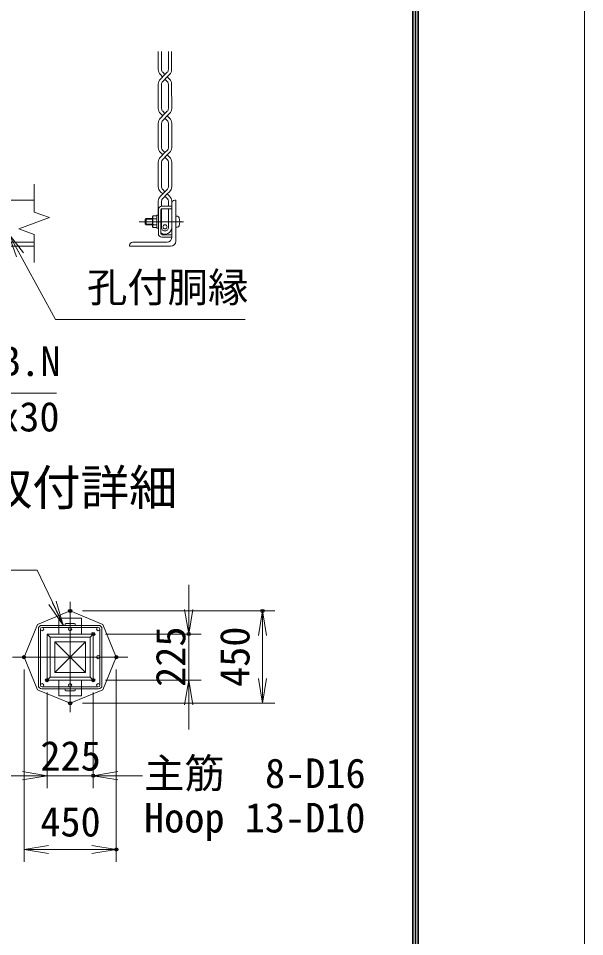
# Model space of a CAD drawing. Units: millimetres at full size. Extents: x -12600 to 12600, y -8910 to 8910.
# Drawn here: x 9838 to 12600, y -4593 to -115 of the extents above; entities that cross this region are included whole.
import ezdxf
from ezdxf.enums import TextEntityAlignment as Align

# ---------------------------------------------------------------- set-up
doc = ezdxf.new("R2010")
doc.units = ezdxf.units.MM
doc.header["$LTSCALE"] = 30
doc.header["$PDMODE"] = 32
doc.header["$PDSIZE"] = 15
doc.linetypes.add('USER1', pattern=[50.8, 31.75, -6.35, 6.35, -6.35])
for name, color, linetype, lineweight in [('0-0_D-STR1', 1, 'Continuous', 18), ('0-1_D-BMK', 2, 'USER1', 13), ('0-3_0', 7, 'Continuous', 18), ('0-5_D-STR4', 7, 'Continuous', 18), ('0-6_D-STR3', 3, 'Continuous', 13), ('0-7_D-STR-DIM', 7, 'Continuous', 13), ('0-9_D-STR2', 7, 'Continuous', 13), ('0-A_D-STR-TXT', 7, 'Continuous', 13), ('0-B_D-TTL-TXT', 7, 'Continuous', 13), ('0-C_D-TTL', 7, 'Continuous', 18)]:
    doc.layers.add(name, color=color, linetype=linetype, lineweight=lineweight)
doc.layers.add('0-8_Defpoints', color=253, linetype='Continuous')
doc.styles.add('ＭＳ ゴシック', font='')
doc.styles.get('ＭＳ ゴシック').set_extended_font_data('MS Gothic')

# ---------------------------------------------------------------- blocks, each defined once
blk = doc.blocks.new('_Open')
at = {"layer": '0-3_0'}
blk.add_line((-30, 5), (0, 0), dxfattribs=at)
blk.add_lwpolyline([(-30, -5), (0, 0), (-30, 0)], dxfattribs=at)

msp = doc.modelspace()

# ---------------------------------------------------------------- linework, layer by layer
at = {"layer": '0-0_D-STR1'}
for p, q in [((9468.76, -1001.61), (9914.97, -1001.61)), ((10585.68, -1184.11), (10585.68, -1016.61)), ((10600.68, -1001.61), (10605.68, -1001.61)), ((10605.68, -1201.61), (10605.68, -1001.61)), ((7748.3, -1206.61), (9914.97, -1206.61)), ((10395.68, -1206.61), (10563.18, -1206.61)), ((7748.3, -1226.61), (9914.97, -1226.61)), ((10380.68, -1226.61), (10380.68, -1221.61)), ((10380.68, -1226.61), (10580.68, -1226.61)), ((10165.43, -3155.19), (10015.43, -3305.19)), ((10015.43, -3155.19), (10165.43, -3305.19))]:
    msp.add_line(p, q, dxfattribs=at)
msp.add_lwpolyline([(10015.43, -3155.19), (10015.43, -3305.19), (10165.43, -3305.19), (10165.43, -3155.19)], close=True, dxfattribs=at)
for centre, radius, start, end in [((10600.68, -1016.61), 15, 90, 180), ((10395.68, -1221.61), 15, 90, 180), ((10563.18, -1184.11), 22.5, 270, 0), ((10580.68, -1201.61), 25, 270, 0)]:
    msp.add_arc(centre, radius, start, end, dxfattribs=at)
at = {"layer": '0-1_D-BMK'}
for p, q in [((10643.28, -1106.61), (10427.57, -1106.61)), ((10090.43, -2961.05), (10090.43, -3499.33)), ((9809.03, -3230.19), (10371.84, -3230.19))]:
    msp.add_line(p, q, dxfattribs=at)
at = {"layer": '0-5_D-STR4'}
for p, q in [((9977.93, -3117.69), (9992.93, -3132.69)), ((10202.93, -3117.69), (10187.93, -3132.69)), ((9992.93, -3327.69), (9977.93, -3342.69)), ((10187.93, -3327.69), (10202.93, -3342.69))]:
    msp.add_line(p, q, dxfattribs=at)
for points in [[(10090.43, -3005.19), (9931.33, -3071.09), (9865.43, -3230.19), (9931.33, -3389.29), (10090.43, -3455.19), (10249.53, -3389.29), (10315.43, -3230.19), (10249.53, -3071.09)], [(9977.93, -3342.69), (9977.93, -3117.69), (10202.93, -3117.69), (10202.93, -3342.69)], [(9992.93, -3327.69), (9992.93, -3132.69), (10187.93, -3132.69), (10187.93, -3327.69)]]:
    msp.add_lwpolyline(points, close=True, dxfattribs=at)
at = {"layer": '0-6_D-STR3'}
for p, q in [((10520.68, -1048.11), (10520.68, -1165.11)), ((10532.18, -1048.11), (10532.18, -1165.11)), ((10585.68, -1031.61), (10537.18, -1031.61)), ((10585.68, -1043.11), (10537.18, -1043.11)), ((10585.68, -1031.61), (10585.68, -1043.11)), ((10460.68, -1091.61), (10455.68, -1096.61)), ((10455.68, -1116.61), (10455.68, -1096.61)), ((10460.68, -1121.61), (10455.68, -1116.61)), ((10492.68, -1094.61), (10457.68, -1094.61)), ((10492.68, -1118.61), (10457.68, -1118.61)), ((10460.68, -1121.61), (10460.68, -1091.61)), ((10492.68, -1091.61), (10460.68, -1091.61)), ((10492.68, -1082.11), (10495.2, -1077.74)), ((10492.68, -1131.11), (10492.68, -1082.11)), ((10512.68, -1077.74), (10495.2, -1077.74)), ((10512.68, -1092.17), (10495.2, -1092.17)), ((10512.68, -1075.36), (10512.68, -1137.86)), ((10520.68, -1075.36), (10512.68, -1075.36)), ((10512.68, -1135.47), (10512.68, -1077.74)), ((10605.68, -1080.36), (10605.68, -1132.86)), ((10613.31, -1080.36), (10605.68, -1080.36)), ((10492.68, -1121.61), (10460.68, -1121.61)), ((10492.68, -1131.11), (10495.2, -1135.47)), ((10512.68, -1121.04), (10495.2, -1121.04)), ((10512.68, -1135.47), (10495.2, -1135.47)), ((10520.68, -1137.86), (10512.68, -1137.86)), ((10613.31, -1132.86), (10605.68, -1132.86)), ((10585.68, -1170.11), (10537.18, -1170.11)), ((10585.68, -1181.61), (10537.18, -1181.61)), ((10585.68, -1170.11), (10585.68, -1181.61)), ((10145.43, -3040.69), (10035.43, -3040.69)), ((10035.43, -3117.69), (10035.43, -3040.69)), ((10145.43, -3117.69), (10145.43, -3040.69)), ((9951.93, -3075.19), (10228.93, -3075.19)), ((9953.43, -3085.19), (10227.43, -3085.19)), ((10110.93, -3066.19), (10069.93, -3066.19)), ((10110.93, -3075.19), (10069.93, -3075.19)), ((9935.43, -3091.69), (9935.43, -3368.69)), ((9945.43, -3093.19), (9945.43, -3367.19)), ((10235.43, -3093.19), (10235.43, -3367.19)), ((10245.43, -3091.69), (10245.43, -3368.69)), ((10035.43, -3342.69), (10035.43, -3419.69)), ((10145.43, -3342.69), (10145.43, -3419.69)), ((9951.93, -3385.19), (10228.93, -3385.19)), ((9953.43, -3375.19), (10227.43, -3375.19)), ((10110.93, -3385.19), (10069.93, -3385.19)), ((10110.93, -3394.19), (10069.93, -3394.19)), ((10145.43, -3419.69), (10035.43, -3419.69))]:
    msp.add_line(p, q, dxfattribs=at)
for centre, radius in [((10553.04, -1131.61), 10), ((9953.43, -3093.19), 8), ((10090.43, -3093.19), 8), ((10227.43, -3093.19), 8), ((10227.43, -3230.19), 8), ((9953.43, -3367.19), 8), ((10090.43, -3367.19), 8), ((10227.43, -3367.19), 8)]:
    msp.add_circle(centre, radius, dxfattribs=at)
for centre, radius, start, end in [((10537.18, -1048.11), 16.5, 90, 180), ((10537.18, -1048.11), 5, 90, 180), ((10540.73, -1106.61), 47.77, 162.4121, 197.5879), ((10505.75, -1084.96), 12.78, 145.61585, 214.38415), ((10613.31, -1089.86), 9.5, 16.07286, 90), ((10555.18, -1106.61), 70, 343.92714, 16.07286), ((10505.75, -1128.26), 12.78, 145.61586, 214.38415), ((10613.31, -1123.36), 9.5, 270, 343.92714), ((10537.18, -1165.11), 16.5, 180, 270), ((10537.18, -1165.11), 5, 180, 270), ((9951.93, -3091.69), 16.5, 90, 180), ((10069.93, -3070.69), 4.5, 90, 270), ((10110.93, -3070.69), 4.5, 270, 90), ((10228.93, -3091.69), 16.5, 0, 90), ((9951.93, -3368.69), 16.5, 180, 270), ((10069.93, -3389.69), 4.5, 90, 270), ((10110.93, -3389.69), 4.5, 270, 90), ((10228.93, -3368.69), 16.5, 270, 0)]:
    msp.add_arc(centre, radius, start, end, dxfattribs=at)
at = {"layer": '0-7_D-STR-DIM'}
for p, q in [((9914.97, -922.86), (9914.97, -1059.6)), ((9914.97, -1059.6), (9989.85, -1086.85)), ((9989.85, -1086.85), (9840.08, -1141.36)), ((9840.08, -1141.36), (9914.97, -1168.62)), ((9914.97, -1168.62), (9914.97, -1305.36)), ((10668.75, -2997.69), (10668.75, -2877.69)), ((10150.43, -3005.19), (11088.75, -3005.19)), ((11028.75, -3455.19), (11028.75, -3005.19)), ((10262.93, -3117.69), (10728.75, -3117.69)), ((10668.75, -3342.69), (10668.75, -3117.69)), ((9865.43, -3290.19), (9865.43, -4228.51)), ((10315.43, -3290.19), (10315.43, -4228.51)), ((10262.93, -3342.69), (10728.75, -3342.69)), ((9977.93, -3402.69), (9977.93, -3868.51)), ((10202.93, -3402.69), (10202.93, -3868.51)), ((10150.43, -3455.19), (11088.75, -3455.19)), ((10668.75, -3462.69), (10668.75, -3582.69)), ((9857.93, -3808.51), (9737.93, -3808.51)), ((9977.93, -3808.51), (10202.93, -3808.51)), ((10322.93, -3808.51), (10442.93, -3808.51)), ((9865.43, -4168.51), (10315.43, -4168.51))]:
    msp.add_line(p, q, dxfattribs=at)
at = {"layer": '0-8_Defpoints'}
for p in [(10090.43, -3005.19), (11028.75, -3005.19), (10202.93, -3117.69), (10668.75, -3117.69), (9865.43, -3230.19), (10315.43, -3230.19), (9977.93, -3342.69), (10202.93, -3342.69), (10202.93, -3342.69), (10090.43, -3455.19), (10202.93, -3808.51), (10315.43, -4168.51)]:
    msp.add_point(p, dxfattribs=at)
at = {"layer": '0-9_D-STR2'}
for p, q in [((10520.26, -364.35), (10520.15, -277.15)), ((10536.3, -364.34), (10536.19, -277.15)), ((10569.44, -364.34), (10569.33, -277.15)), ((10585.48, -364.35), (10585.38, -277.15)), ((10530.51, -389.1), (10541.53, -400.12)), ((10541.86, -377.77), (10552.87, -388.78)), ((10564.21, -400.12), (10541.86, -422.47)), ((10575.23, -389.1), (10564.21, -400.12)), ((10564.21, -400.12), (10575.23, -411.14)), ((10520.43, -554.76), (10520.26, -435.89)), ((10536.47, -554.74), (10536.3, -435.9)), ((10552.87, -411.46), (10563.87, -422.47)), ((10569.61, -554.74), (10569.44, -435.9)), ((10585.65, -554.76), (10585.48, -435.89)), ((10553.04, -579.18), (10530.68, -601.54)), ((10530.68, -579.51), (10541.69, -590.52)), ((10542.03, -568.17), (10553.04, -579.18)), ((10564.04, -568.17), (10553.04, -579.18)), ((10520.43, -745.08), (10520.43, -626.29)), ((10536.47, -746.35), (10536.47, -626.31)), ((10564.38, -590.52), (10542.03, -612.87)), ((10553.04, -601.87), (10564.04, -612.87)), ((10569.61, -746.35), (10569.61, -626.31)), ((10585.65, -745.08), (10585.65, -626.29)), ((10541.13, -757.6), (10553.04, -769.51)), ((10564.95, -757.6), (10553.04, -769.51)), ((10553.04, -769.51), (10530.68, -791.87)), ((10530.68, -769.83), (10541.69, -780.85)), ((10564.38, -780.85), (10541.13, -804.11)), ((10553.04, -792.19), (10564.95, -804.1)), ((10575.4, -769.83), (10564.38, -780.85)), ((10564.38, -780.85), (10575.4, -791.87)), ((10520.43, -935.68), (10520.43, -816.62)), ((10536.47, -934.42), (10536.47, -815.36)), ((10569.61, -934.42), (10569.61, -815.36)), ((10585.65, -935.68), (10585.65, -816.62)), ((10553.04, -960.11), (10530.68, -982.47)), ((10530.68, -960.43), (10541.69, -971.45)), ((10542.91, -949.98), (10553.04, -960.11)), ((10564.38, -971.45), (10542.91, -992.92)), ((10564.95, -948.2), (10553.04, -960.11)), ((10553.04, -982.79), (10564.95, -994.7)), ((10575.4, -960.43), (10564.38, -971.45)), ((10564.38, -971.45), (10575.4, -982.47)), ((10520.43, -1074.99), (10520.43, -1007.22)), ((10536.47, -1031.61), (10536.47, -1005.96)), ((10569.61, -1031.61), (10569.61, -1005.96)), ((10585.65, -1136.59), (10585.65, -1007.22)), ((10536.47, -1135.33), (10536.47, -1043.11)), ((10569.61, -1135.33), (10569.61, -1043.11))]:
    msp.add_line(p, q, dxfattribs=at)
for points in [[(10563.87, -377.77), (10552.87, -388.78), (10530.51, -411.14)], [(10575.4, -579.51), (10564.38, -590.52), (10575.4, -601.54)]]:
    msp.add_lwpolyline(points, dxfattribs=at)
for centre, radius, start, end in [((10555.26, -364.35), 35, 180, 225), ((10555.3, -364.34), 19, 180, 225), ((10550.44, -364.34), 19, 315, 0), ((10550.48, -364.35), 35, 315, 0), ((10555.26, -435.89), 35, 135, 180), ((10555.3, -435.9), 19, 135.00055, 180), ((10550.44, -435.9), 19, 0, 44.99915), ((10550.48, -435.89), 35, 0, 45), ((10555.43, -554.76), 35, 180, 225), ((10555.47, -554.74), 19, 180, 225), ((10550.61, -554.74), 19, 315, 0), ((10550.65, -554.76), 35, 315, 0), ((10555.43, -626.29), 35, 135, 180), ((10555.47, -626.31), 19, 135.00055, 180), ((10550.61, -626.31), 19, 0, 44.99915), ((10550.65, -626.29), 35, 0, 45), ((10555.43, -745.08), 35, 180, 225), ((10555.43, -745.08), 19, 183.80396, 221.19987), ((10550.65, -745.08), 19, 318.80016, 356.19604), ((10550.65, -745.08), 35, 315, 0), ((10555.43, -816.62), 35, 135, 180), ((10555.43, -816.62), 19, 138.8144, 176.19604), ((10550.65, -816.62), 19, 3.80396, 41.19984), ((10550.65, -816.62), 35, 0, 45), ((10555.43, -935.68), 35, 180, 225), ((10555.43, -935.68), 19, 176.19604, 228.80014), ((10550.65, -935.68), 19, 318.80016, 3.80396), ((10550.65, -935.68), 35, 315, 0), ((10555.43, -1007.22), 35, 135, 180), ((10550.65, -1007.22), 35, 0, 45), ((10555.43, -1007.22), 19, 131.18669, 176.19604), ((10550.65, -1007.22), 19, 3.80396, 41.19984), ((10553.04, -1135.33), 32.61, 230.23061, 0), ((10553.04, -1135.33), 16.57, 180, 0)]:
    msp.add_arc(centre, radius, start, end, dxfattribs=at)
at = {"layer": '0-A_D-STR-TXT'}
for points in [[(10023.65, -1943.56), (8806.41, -1943.56), (8567.04, -1123.18)], [(10943.66, -1583.93), (10018.81, -1583.93), (9789.41, -1164.63)], [(9386.1, -2805.46), (9928.72, -2805.46), (10055.53, -3071.83)]]:
    msp.add_lwpolyline(points, dxfattribs=at)
at = {"layer": '0-C_D-TTL', "color": 2}
msp.add_lwpolyline([(-12600, 8910), (12600, 8910), (12600, -8910), (-12600, -8910)], close=True, dxfattribs=at)
at = {"layer": '0-C_D-TTL'}
for points in [[(-11790, 8250), (11790, 8250), (11790, -8250), (-11790, -8250)], [(-11782.5, 8242.5), (11782.5, 8242.5), (11782.5, -8242.5), (-11782.5, -8242.5)], [(-11775, 8235), (11775, 8235), (11775, -8235), (-11775, -8235)], [(-11767.5, 8227.5), (11767.5, 8227.5), (11767.5, -8227.5), (-11767.5, -8227.5)], [(-11760, 8220), (11760, 8220), (11760, -8220), (-11760, -8220)]]:
    msp.add_lwpolyline(points, close=True, dxfattribs=at)

# ---------------------------------------------------------------- block references
at = {"layer": '0-7_D-STR-DIM', "xscale": 4, "yscale": 4}
for p, rotation in [((10668.75, -3117.69), 270), ((11028.75, -3005.19), 90), ((10668.75, -3342.69), 90), ((11028.75, -3455.19), 270), ((10202.93, -3808.51), 180), ((9865.43, -4168.51), 180)]:
    msp.add_blockref('_Open', p, dxfattribs=dict(at, rotation=rotation))
for p in [(9977.93, -3808.51), (10315.43, -4168.51)]:
    msp.add_blockref('_Open', p, dxfattribs=at)
at = {"layer": '0-A_D-STR-TXT', "xscale": 4, "yscale": 4}
for p, rotation in [((9788.45, -1162.87), 118.68263), ((10056.39, -3073.64), 295.45803)]:
    msp.add_blockref('_Open', p, dxfattribs=dict(at, rotation=rotation))

# ---------------------------------------------------------------- texts
at = {"layer": '0-7_D-STR-DIM', "style": 'ＭＳ ゴシック'}
for s, p in [('225', (10695.43, -3375.29)), ('450', (11008.51, -3375.7))]:
    msp.add_text(s, height=144.3, rotation=90, dxfattribs=at).set_placement(p, align=Align.BOTTOM_LEFT)
for s, p in [('225', (9945.33, -3826.89)), ('450', (9944.92, -4148.27))]:
    msp.add_text(s, height=144.3, dxfattribs=at).set_placement(p, align=Align.BOTTOM_LEFT)
at = {"layer": '0-A_D-STR-TXT', "style": 'ＭＳ ゴシック'}
for s, p in [('孔付胴縁', (10172.34, -1541.98)), ('丸頭十字B.N', (8961.46, -1902.38)), ('M6x30', (9547.7, -2172.78)), ('主筋  8-D16', (10450.92, -3911.69)), ('Hoop 13-D10', (10450.92, -4128.69))]:
    msp.add_text(s, height=144.3, dxfattribs=at).set_placement(p, align=Align.BOTTOM_LEFT)
at = {"layer": '0-B_D-TTL-TXT', "style": 'ＭＳ ゴシック'}
msp.add_text('ネットホルダー取付詳細', height=173.1, dxfattribs=at).set_placement((8016.47, -2541.57), align=Align.BOTTOM_LEFT)

doc.saveas('drawing.dxf')
